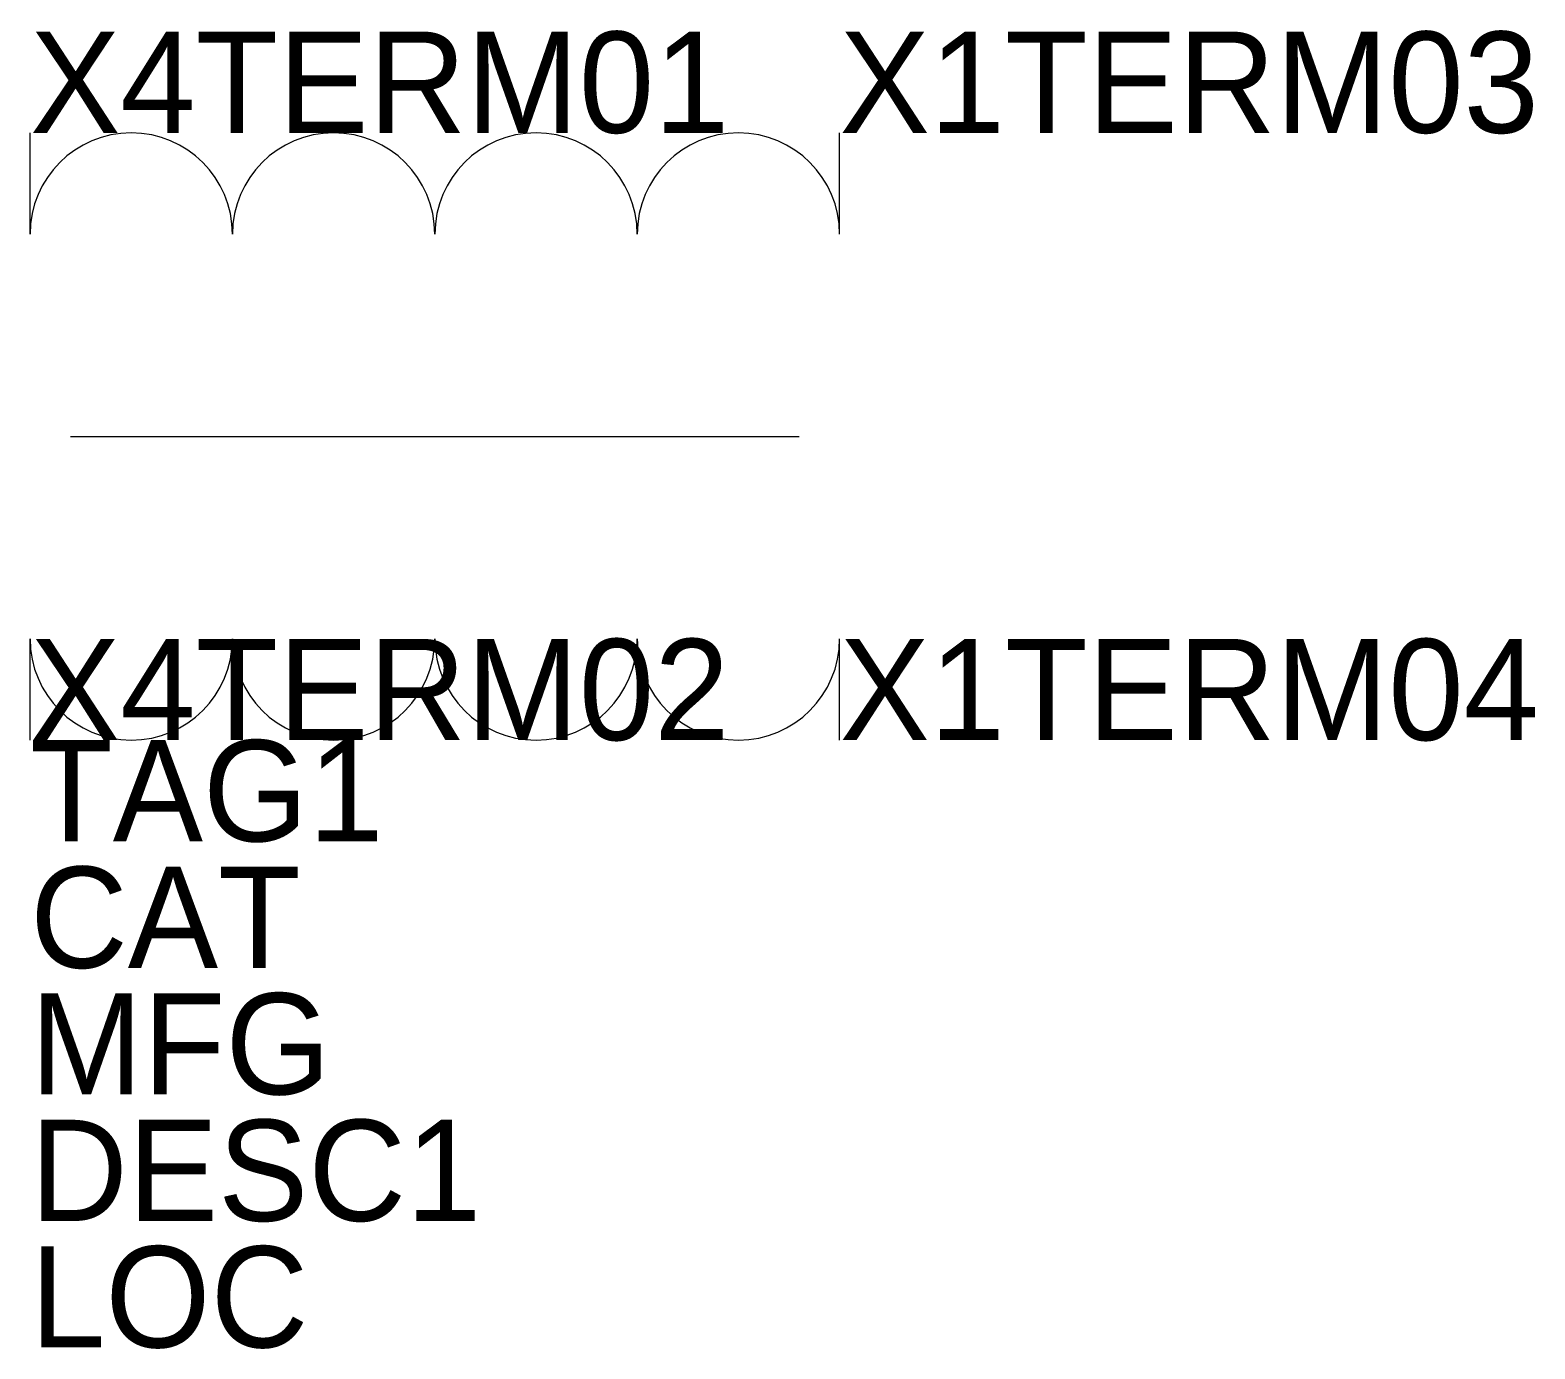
# Model space of a CAD drawing. Extents: x -0.5 to 1.36, y -1.13 to 0.5.
import ezdxf

# ---------------------------------------------------------------- set-up
doc = ezdxf.new("R2010")
doc.units = 0
doc.layers.get('0').update_dxf_attribs({"linetype": 'CONTINUOUS'})

msp = doc.modelspace()

# ---------------------------------------------------------------- linework, layer by layer
for p, q in [((-0.5, 0.25), (-0.5, 0.375)), ((0.5, 0.25), (0.5, 0.375)), ((-0.45, 0), (0.45, 0)), ((-0.5, -0.375), (-0.5, -0.25)), ((0.5, -0.375), (0.5, -0.25))]:
    msp.add_line(p, q)
for centre, start, end in [((-0.375, 0.25), 90, 180), ((-0.375, 0.25), 0, 90), ((-0.125, 0.25), 90, 180), ((-0.125, 0.25), 0, 90), ((0.125, 0.25), 90, 180), ((0.125, 0.25), 0, 90), ((0.375, 0.25), 90, 180), ((0.375, 0.25), 0, 90), ((-0.375, -0.25), 180, 270), ((-0.375, -0.25), 270, 360), ((-0.125, -0.25), 180, 270), ((-0.125, -0.25), 270, 360), ((0.125, -0.25), 180, 270), ((0.125, -0.25), 270, 360), ((0.375, -0.25), 180, 270), ((0.375, -0.25), 270, 360)]:
    msp.add_arc(centre, 0.125, start, end)

# ---------------------------------------------------------------- texts
at = {"flags": 1}
for tag, p in [('X4TERM01', (-0.5, 0.375)), ('X1TERM03', (0.5, 0.375)), ('X4TERM02', (-0.5, -0.375)), ('X1TERM04', (0.5, -0.375))]:
    msp.add_attdef(tag, p, '', height=0.125, dxfattribs=at)
for tag, p in [('TAG1', (-0.5, -0.5)), ('CAT', (-0.5, -0.65625)), ('MFG', (-0.5, -0.8125)), ('DESC1', (-0.5, -0.96875)), ('LOC', (-0.5, -1.125))]:
    msp.add_attdef(tag, p, '', height=0.125)

doc.saveas('drawing.dxf')
